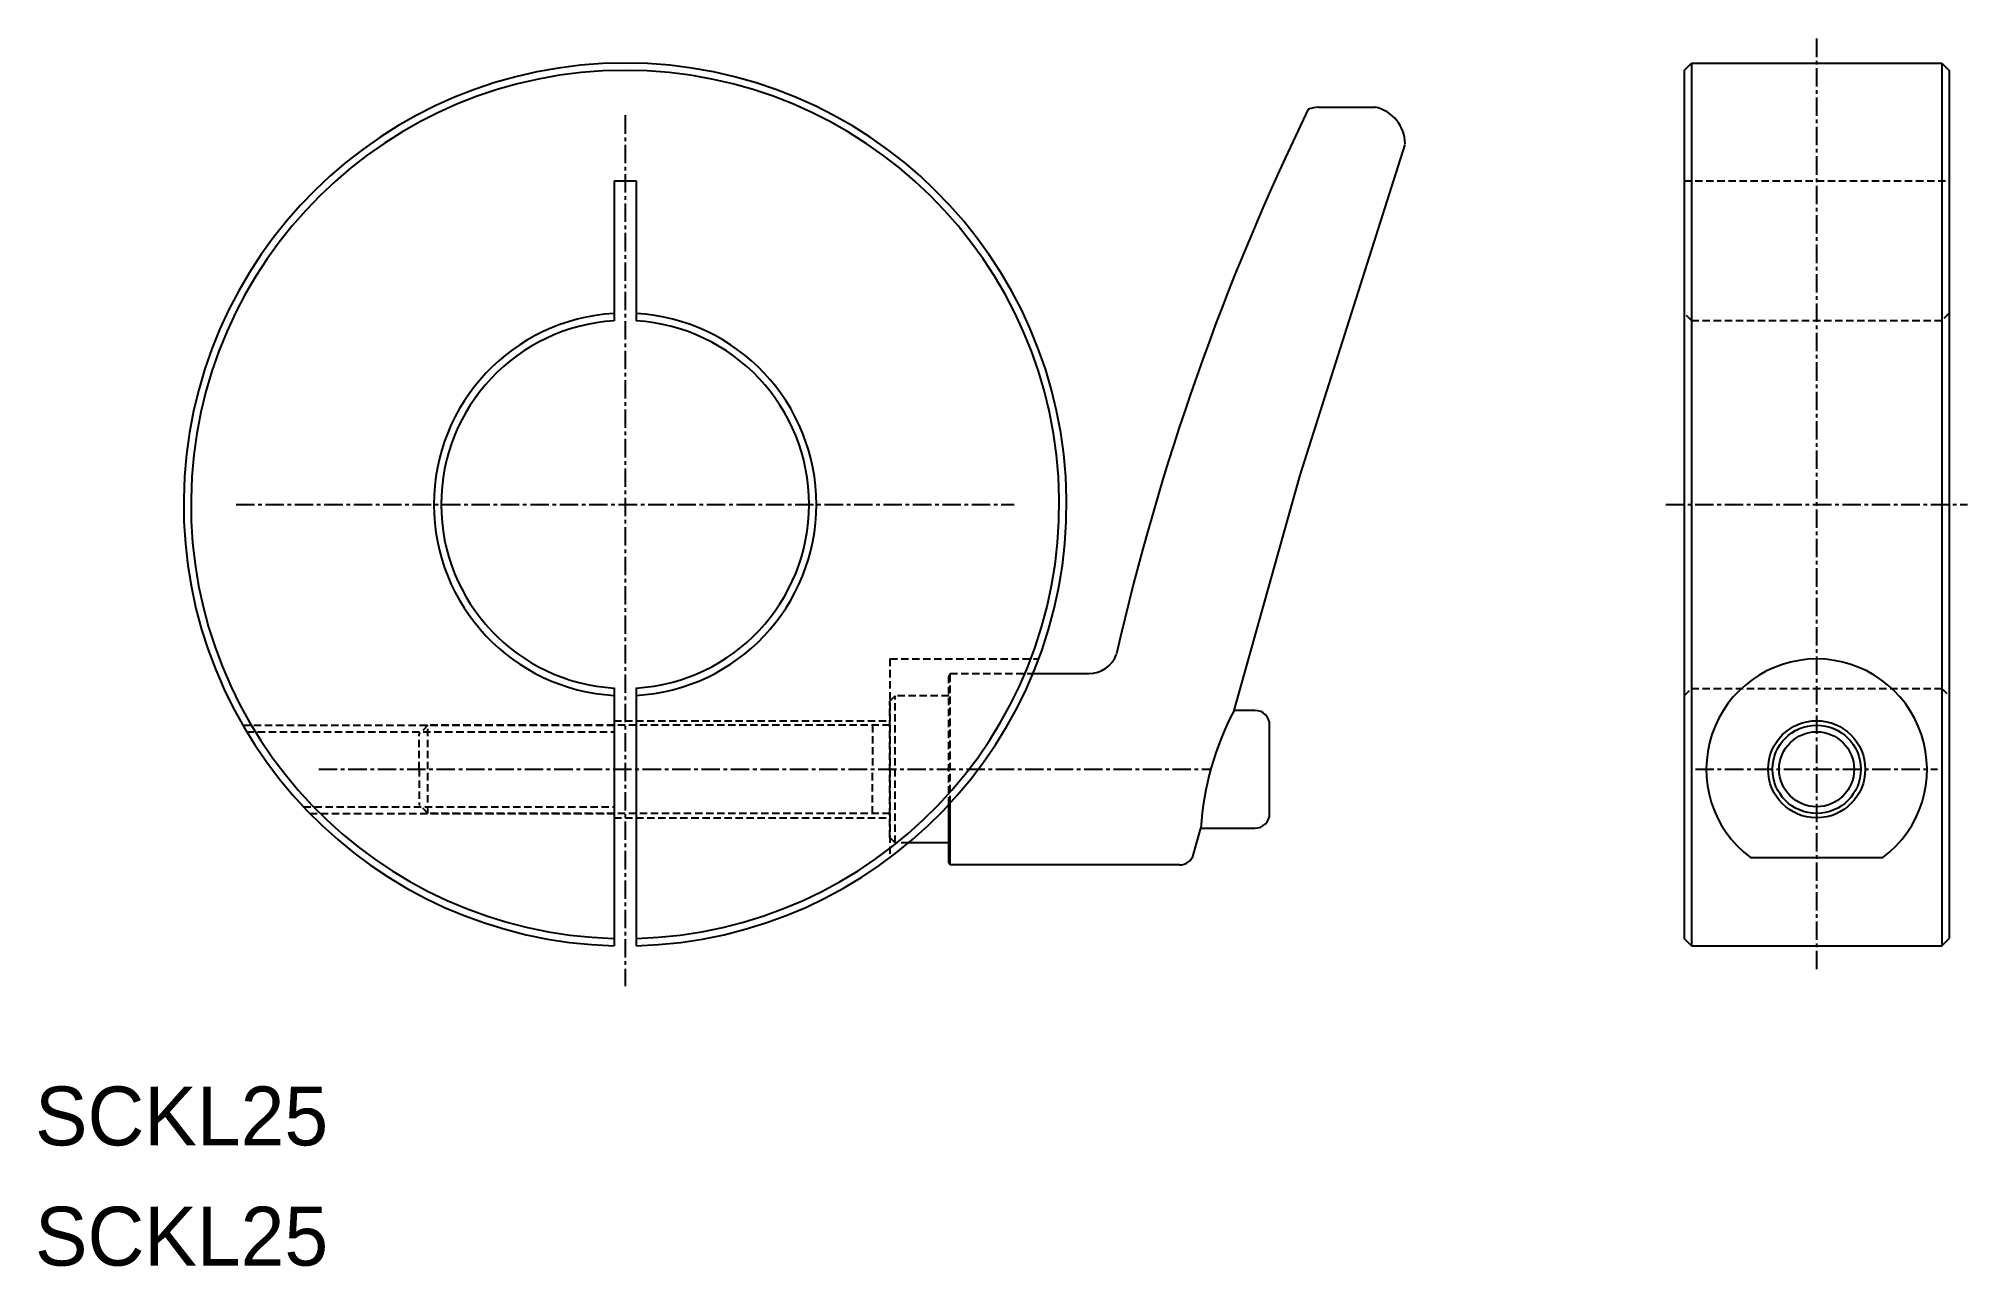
# Model space of a CAD drawing. Extents: x 10 to 141, y 10 to 93.
import ezdxf

# ---------------------------------------------------------------- set-up
doc = ezdxf.new("R2010")
doc.units = 0
doc.linetypes.add('CENTER', pattern=[2, 1.25, -0.25, 0.25, -0.25])
doc.linetypes.add('DASHED', pattern=[0.75, 0.5, -0.25])
doc.layers.get('0').update_dxf_attribs({"linetype": 'CONTINUOUS'})
doc.layers.add('CENTER', color=1, linetype='CENTER')

msp = doc.modelspace()

# ---------------------------------------------------------------- linework, layer by layer
at = {"color": 7, "linetype": 'CONTINUOUS'}
for p, q in [((122.07, 91.23), (122.57, 91.73)), ((122.07, 91.23), (122.07, 32.23)), ((122.57, 91.73), (122.57, 31.73)), ((122.57, 91.73), (139.57, 91.73)), ((139.57, 91.73), (139.57, 31.73)), ((139.57, 91.73), (140.07, 91.23)), ((140.07, 91.23), (140.07, 32.23)), ((97.24, 88.73), (101.06, 88.73)), ((95.98, 63.73), (103.1, 86.19)), ((49.35, 83.73), (49.35, 74.21)), ((49.35, 83.73), (50.85, 83.73)), ((50.85, 83.73), (50.85, 74.21)), ((91.48, 47.73), (95.98, 63.73)), ((77.81, 50.23), (81.61, 50.23)), ((49.35, 49.26), (49.35, 31.74)), ((50.85, 49.26), (50.85, 31.74)), ((92.9, 47.73), (91.48, 47.73)), ((93.9, 40.73), (93.9, 46.73)), ((72.1, 37.43), (72.1, 41.34)), ((72.18, 37.23), (72.18, 41.43)), ((88.73, 37.96), (89.23, 39.73)), ((89.23, 39.73), (92.9, 39.73)), ((72.1, 38.73), (69.36, 38.73)), ((72.18, 37.23), (72.1, 37.43)), ((87.77, 37.23), (72.18, 37.23)), ((126.57, 37.73), (135.57, 37.73)), ((122.57, 31.73), (122.07, 32.23)), ((122.57, 31.73), (139.57, 31.73)), ((139.57, 31.73), (140.07, 32.23))]:
    msp.add_line(p, q, dxfattribs=at)
at = {"color": 3, "linetype": 'DASHED'}
for p, q in [((122.07, 83.73), (140.07, 83.73)), ((122.57, 74.23), (122.07, 74.73)), ((140.07, 74.73), (139.57, 74.23)), ((122.57, 74.23), (139.57, 74.23)), ((68.1, 51.23), (78.2, 51.23)), ((68.1, 51.23), (68.1, 37.73)), ((72.18, 50.23), (72.1, 50.03)), ((72.1, 41.34), (72.1, 50.03)), ((72.18, 50.23), (77.81, 50.23)), ((72.18, 41.43), (72.18, 50.23)), ((68.1, 48.37), (68.46, 48.73)), ((68.46, 38.73), (68.46, 48.73)), ((72.1, 48.73), (68.46, 48.73)), ((122.07, 48.73), (122.57, 49.23)), ((122.57, 49.23), (139.57, 49.23)), ((139.57, 49.23), (140.07, 48.73)), ((68.1, 39.1), (68.1, 48.37)), ((24.12, 46.73), (49.35, 46.73)), ((24.38, 46.28), (49.35, 46.28)), ((36.7, 46.73), (36.1, 46.13)), ((36.1, 43.73), (36.1, 46.13)), ((68.1, 46.73), (36.7, 46.73)), ((36.7, 40.73), (36.7, 46.73)), ((49.35, 47.03), (68.1, 47.03)), ((66.9, 46.73), (66.9, 43.73)), ((36.1, 43.73), (36.1, 41.33)), ((66.9, 40.73), (66.9, 43.73)), ((28.24, 41.18), (49.35, 41.18)), ((28.67, 40.73), (49.35, 40.73)), ((36.7, 40.73), (36.1, 41.33)), ((68.1, 40.73), (36.7, 40.73)), ((49.35, 40.43), (68.1, 40.43)), ((68.1, 39.1), (68.46, 38.73)), ((69.36, 38.73), (68.46, 38.73))]:
    msp.add_line(p, q, dxfattribs=at)
at = {"color": 7, "linetype": 'CONTINUOUS'}
for radius in [3.3, 2.55]:
    msp.add_circle((131.07, 43.73), radius, dxfattribs=at)
at = {"color": 3, "linetype": 'CONTINUOUS'}
msp.add_circle((131.07, 43.73), 3, dxfattribs=at)
at = {"color": 7, "linetype": 'CONTINUOUS'}
for centre, radius, start, end in [((50.1, 61.73), 30, 271.4325, 268.5675), ((50.1, 61.73), 29.5, 271.482, 268.518), ((250.53, 13.58), 171.3, 154.0311, 167.1877), ((98.04, 82.79), 6, 97.7241, 104.6825), ((100.52, 86.21), 2.58, 0.7205, 77.814), ((50.1, 61.73), 13, 93.3074, 266.6926), ((50.1, 61.73), 13, 273.3074, 86.6926), ((50.1, 61.73), 12.5, 93.4398, 266.5602), ((50.1, 61.73), 12.5, 273.4398, 86.5602), ((81.61, 52.23), 2, 270, 340.621), ((131.07, 43.73), 7.5, 306.8699, 233.1301), ((108.91, 38.51), 19.72, 152.1114, 176.4391), ((92.9, 46.73), 1, 0, 90), ((92.9, 40.73), 1, 270, 0), ((87.77, 38.23), 1, 270, 344.2753)]:
    msp.add_arc(centre, radius, start, end, dxfattribs=at)
at = {"layer": 'CENTER', "color": 1, "linetype": 'CENTER'}
for p, q in [((131.07, 93.39), (131.07, 30.07)), ((50.1, 88.18), (50.1, 28.98)), ((23.66, 61.73), (76.54, 61.73)), ((120.82, 61.73), (141.32, 61.73)), ((29.29, 43.73), (89.89, 43.73)), ((122.84, 43.73), (139.29, 43.73))]:
    msp.add_line(p, q, dxfattribs=at)

# ---------------------------------------------------------------- texts
at = {"color": 7, "linetype": 'CONTINUOUS'}
for p in [(10, 18.17), (10, 10)]:
    msp.add_text('SCKL25', height=4, dxfattribs=at).set_placement(p)

doc.saveas('drawing.dxf')
